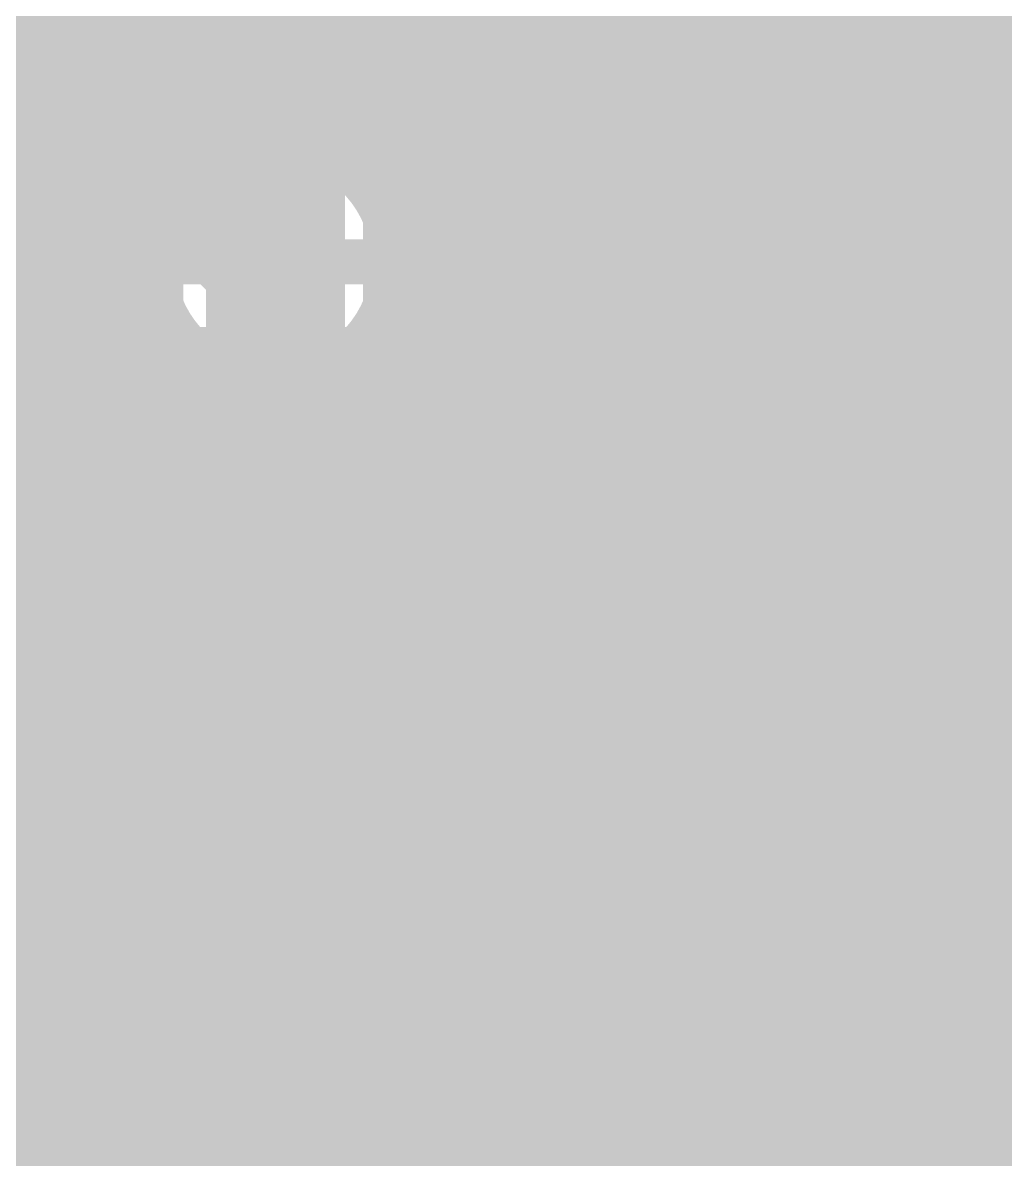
# Model space of a CAD drawing. Extents: x -7 to 100, y -42 to 30.
# Drawn here: x 21.44 to 27, y 10.17 to 16.59 of the extents above; entities that cross this region are included whole.
import ezdxf

# ---------------------------------------------------------------- set-up
doc = ezdxf.new("R2010")
doc.units = 0
doc.header["$MEASUREMENT"] = 0
doc.layers.get('0').update_dxf_attribs({"linetype": 'CONTINUOUS'})
for name, color, linetype in [('22-315-0_BOT', 7, 'CONTINUOUS'), ('22-315-0_DRD', 7, 'CONTINUOUS'), ('22-315-0_GND', 6, 'CONTINUOUS'), ('22-315-0_IN1', 4, 'CONTINUOUS'), ('22-315-0_SMB', 3, 'CONTINUOUS'), ('22-315-0_SMT', 5, 'CONTINUOUS'), ('22-315-0_SPB', 10, 'CONTINUOUS'), ('22-315-0_SPT', 14, 'CONTINUOUS'), ('22-315-0_SSB', 9, 'CONTINUOUS'), ('22-315-0_SST', 12, 'CONTINUOUS'), ('22-315-0_TOP', 11, 'CONTINUOUS'), ('THRUHOLE_TAP', 15, 'CONTINUOUS')]:
    doc.layers.add(name, color=color, linetype=linetype)

# ---------------------------------------------------------------- blocks, each defined once
blk = doc.blocks.new('RECTANGLE_8')
blk.add_solid([(0.4826, 0.4064), (0.4826, -0.4064), (-0.4826, 0.4064), (-0.4826, -0.4064)])
blk = doc.blocks.new('ROUND_56')
at = {"const_width": 0.35052}
blk.add_lwpolyline([(-0.17526, 0, 1), (0.17526, 0, 1)], format="xyb", close=True, dxfattribs=at)
blk = doc.blocks.new('ROUND_62')
at = {"const_width": 0.35052}
blk.add_lwpolyline([(-0.17526, 0, 1), (0.17526, 0, 1)], format="xyb", close=True, dxfattribs=at)
blk = doc.blocks.new('ROUND_65')
at = {"const_width": 0.35052}
blk.add_lwpolyline([(-0.17526, 0, 1), (0.17526, 0, 1)], format="xyb", close=True, dxfattribs=at)
blk = doc.blocks.new('ROUND_80')
at = {"const_width": 0.0635}
blk.add_lwpolyline([(-0.03175, 0, 1), (0.03175, 0, 1)], format="xyb", close=True, dxfattribs=at)
blk = doc.blocks.new('RECTANGLE_6')
blk.add_solid([(1.12522, 1.14935), (1.12522, -1.14935), (-1.12522, 1.14935), (-1.12522, -1.14935)])
blk = doc.blocks.new('ROUND_28')
at = {"const_width": 0.23749}
blk.add_lwpolyline([(-0.118744, 0, 1), (0.118744, 0, 1)], format="xyb", close=True, dxfattribs=at)
blk = doc.blocks.new('ROUND_83')
at = {"const_width": 0.10033}
blk.add_lwpolyline([(-0.050164, 0, 1), (0.050164, 0, 1)], format="xyb", close=True, dxfattribs=at)

msp = doc.modelspace()

# ---------------------------------------------------------------- linework, layer by layer
at = {"layer": '22-315-0_BOT'}
for points, const_width in [([(20.955, 12.7762), (20.955, 15.621), (25.019, 19.685), (25.527, 19.685)], 0.635), ([(26.4922, 19.79676), (26.4922, 1.0922)], 0.254), ([(26.7208, 19.56816), (26.7208, 1.0922)], 0.254), ([(25.05964, 18.8468), (21.5773, 15.36192)], 0.254), ([(25.1206, 18.8468), (25.1206, 14.36624)], 0.254), ([(25.3492, 18.8468), (25.3492, 14.05636)], 0.254), ([(25.5778, 18.8468), (25.5778, 5.3848)], 0.254), ([(25.8064, 18.8468), (25.8064, 5.3848)], 0.254), ([(26.035, 18.8468), (26.035, 5.3848)], 0.254), ([(26.2636, 18.8468), (26.2636, 5.3848)], 0.254), ([(24.892, 18.67662), (24.892, 14.58976)], 0.254), ([(24.6634, 18.44802), (24.6634, 14.69898)], 0.254), ([(24.4348, 18.21942), (24.4348, 14.7193)], 0.254), ([(24.2062, 17.99082), (24.2062, 14.7193)], 0.254), ([(26.9494, 17.8308), (26.9494, 1.0922)], 0.254), ([(23.9776, 17.76222), (23.9776, 14.7193)], 0.254), ([(23.749, 17.53362), (23.749, 14.7193)], 0.254), ([(23.5204, 17.30502), (23.5204, 15.42542)], 0.254), ([(23.2918, 17.07642), (23.2918, 15.7734)], 0.254), ([(23.0632, 16.84782), (23.0632, 15.89532)], 0.254), ([(29.8577, 16.6116), (22.82444, 16.6116)], 0.254), ([(22.8346, 16.61922), (22.8346, 15.9258)], 0.254), ([(29.8577, 16.383), (22.59584, 16.383)], 0.254), ([(22.606, 16.39062), (22.606, 15.87754)], 0.254), ([(29.8577, 16.1544), (22.36724, 16.1544)], 0.254), ([(22.3774, 16.16202), (22.3774, 15.72768)], 0.254), ([(22.1488, 15.93342), (22.1488, 14.7828)], 0.254), ([(29.8577, 15.9258), (22.13864, 15.9258)], 0.254), ([(22.34946, 15.6972), (21.91004, 15.6972)], 0.254), ([(21.9202, 15.70482), (21.9202, 10.8204)], 0.254), ([(29.8577, 15.6972), (23.37054, 15.6972)], 0.254), ([(22.86, 14.0462), (22.86, 15.24)], 0.762), ([(22.2123, 15.4686), (21.68144, 15.4686)], 0.254), ([(21.6916, 15.47622), (21.6916, 13.5128)], 0.254), ([(29.8577, 15.4686), (23.50516, 15.4686)], 0.254), ([(21.5773, 15.36192), (21.5773, 13.5128)], 0.254), ([(22.1742, 15.24), (21.5773, 15.24)], 0.254), ([(22.1742, 15.24), (22.1742, 14.7828)], 0.254), ([(29.8577, 15.24), (23.5458, 15.24)], 0.254), ([(23.5458, 15.24), (23.5458, 14.7828)], 0.254), ([(22.1742, 15.0114), (21.5773, 15.0114)], 0.254), ([(29.8577, 15.0114), (23.5458, 15.0114)], 0.254), ([(22.1742, 14.7828), (21.5773, 14.7828)], 0.254), ([(22.0472, 14.7828), (22.0472, 13.3604)], 0.254), ([(22.1742, 14.7828), (22.0472, 14.7828)], 0.254), ([(29.8577, 14.7828), (23.5458, 14.7828)], 0.254), ([(23.6728, 14.7828), (23.5458, 14.7828)], 0.254), ([(23.6728, 14.7828), (23.6728, 14.7193)], 0.254), ([(24.511, 14.7193), (23.6728, 14.7193)], 0.254), ([(22.0472, 14.5542), (21.5773, 14.5542)], 0.254), ([(29.8577, 14.5542), (24.93264, 14.5542)], 0.254), ([(24.95042, 14.53642), (25.19934, 14.2875)], 0.254), ([(22.0472, 14.3256), (21.5773, 14.3256)], 0.254), ([(24.765, 12.7762), (24.765, 13.843), (24.511, 14.097), (22.9108, 14.097), (22.86, 14.0462)], 0.635), ([(29.8577, 14.3256), (25.16124, 14.3256)], 0.254), ([(22.0472, 14.097), (21.5773, 14.097)], 0.254), ([(29.8577, 14.097), (25.33142, 14.097)], 0.254), ([(22.0472, 13.8684), (21.5773, 13.8684)], 0.254), ([(29.8577, 13.8684), (25.3873, 13.8684)], 0.254), ([(25.3873, 13.843), (25.3873, 13.5128)], 0.254), ([(22.0472, 13.6398), (21.5773, 13.6398)], 0.254), ([(29.91104, 13.6398), (25.3873, 13.6398)], 0.254), ([(21.7678, 13.5128), (21.5773, 13.5128)], 0.254), ([(21.7678, 13.5128), (21.7678, 12.0904)], 0.254), ([(25.5778, 13.5128), (25.3873, 13.5128)], 0.254), ([(25.5778, 13.5128), (25.5778, 12.0904)], 0.254), ([(23.9522, 13.4747), (23.6728, 13.4747)], 0.254), ([(23.6728, 13.4747), (23.6728, 13.3604)], 0.254), ([(23.749, 13.4747), (23.749, 11.11504)], 0.254), ([(23.9522, 13.4747), (23.9522, 12.0904)], 0.254), ([(22.0472, 13.4112), (21.7678, 13.4112)], 0.254), ([(23.9522, 13.4112), (23.6728, 13.4112)], 0.254), ([(30.0863, 13.4112), (25.5778, 13.4112)], 0.254), ([(22.0472, 13.3604), (22.0472, 13.3096)], 0.254), ([(22.0472, 13.3096), (22.0472, 11.8872)], 0.254), ([(23.6728, 13.3604), (23.6728, 13.3096)], 0.254), ([(23.6728, 13.3096), (23.6728, 11.8872)], 0.254), ([(22.0472, 13.1826), (21.7678, 13.1826)], 0.254), ([(23.9522, 13.1826), (23.6728, 13.1826)], 0.254), ([(32.8422, 13.1826), (25.5778, 13.1826)], 0.254), ([(22.0472, 12.954), (21.7678, 12.954)], 0.254), ([(23.9522, 12.954), (23.6728, 12.954)], 0.254), ([(37.73932, 12.954), (25.5778, 12.954)], 0.254), ([(22.0472, 12.7254), (21.7678, 12.7254)], 0.254), ([(23.9522, 12.7254), (23.6728, 12.7254)], 0.254), ([(37.73932, 12.7254), (25.5778, 12.7254)], 0.254), ([(22.0472, 12.6238), (22.86, 12.6238)], 0.254), ([(22.86, 11.8872), (22.86, 12.6238)], 0.254), ([(23.6728, 12.6238), (22.86, 12.6238)], 0.254), ([(22.86, 12.6238), (22.86, 11.811), (23.368, 11.303)], 0.2032), ([(23.368, 11.303), (22.86, 11.811), (22.86, 12.6238)], 0.2032), ([(22.0472, 12.4968), (21.7678, 12.4968)], 0.254), ([(23.9522, 12.4968), (23.6728, 12.4968)], 0.254), ([(37.73932, 12.4968), (25.5778, 12.4968)], 0.254), ([(22.0472, 12.2682), (21.7678, 12.2682)], 0.254), ([(23.9522, 12.2682), (23.6728, 12.2682)], 0.254), ([(37.73932, 12.2682), (25.5778, 12.2682)], 0.254), ([(21.7678, 12.0904), (21.7678, 12.0396)], 0.254), ([(23.9522, 12.0904), (23.9522, 12.0396)], 0.254), ([(21.7678, 12.0396), (21.7678, 10.8204)], 0.254), ([(22.0472, 12.0396), (21.7678, 12.0396)], 0.254), ([(23.9522, 12.0396), (23.6728, 12.0396)], 0.254), ([(23.9522, 12.0396), (23.9522, 11.31824)], 0.254), ([(25.5778, 12.0396), (25.5778, 10.6172)], 0.254), ([(37.73932, 12.0396), (25.5778, 12.0396)], 0.254), ([(23.6728, 11.8872), (22.0472, 11.8872)], 0.254), ([(22.1488, 11.8872), (22.1488, 10.8204)], 0.254), ([(22.3774, 11.8872), (22.3774, 10.8204)], 0.254), ([(22.606, 11.8872), (22.606, 10.8204)], 0.254), ([(22.8346, 11.8872), (22.8346, 10.8204)], 0.254), ([(23.0632, 11.8872), (23.0632, 10.8204)], 0.254), ([(23.2918, 11.8872), (23.2918, 10.8204)], 0.254), ([(23.5204, 11.8872), (23.5204, 10.88644)], 0.254), ([(23.9522, 11.811), (21.7678, 11.811)], 0.254), ([(34.1122, 11.811), (25.5778, 11.811)], 0.254), ([(23.9522, 11.5824), (21.7678, 11.5824)], 0.254), ([(34.1122, 11.5824), (25.5778, 11.5824)], 0.254), ([(24.765, 11.3538), (24.5618, 11.3538), (23.622, 10.414), (21.463, 10.414), (20.955, 10.922), (20.955, 11.3538)], 0.2032), ([(23.9522, 11.3538), (21.7678, 11.3538)], 0.254), ([(23.9522, 11.31824), (23.45436, 10.8204)], 0.254), ([(34.1122, 11.3538), (25.5778, 11.3538)], 0.254), ([(23.75916, 11.1252), (21.7678, 11.1252)], 0.254), ([(34.1122, 11.1252), (25.5778, 11.1252)], 0.254), ([(23.53056, 10.8966), (21.7678, 10.8966)], 0.254), ([(34.1122, 10.8966), (25.5778, 10.8966)], 0.254), ([(23.45436, 10.8204), (21.7678, 10.8204)], 0.254), ([(34.1122, 10.668), (25.5778, 10.668)], 0.254), ([(24.39924, 10.6172), (23.9141, 10.12952)], 0.254), ([(25.5778, 10.6172), (24.39924, 10.6172)], 0.254), ([(24.4348, 10.6172), (24.4348, 1.0922)], 0.254), ([(24.6634, 10.6172), (24.6634, 1.0922)], 0.254), ([(24.892, 10.6172), (24.892, 5.3848)], 0.254), ([(25.1206, 10.6172), (25.1206, 5.3848)], 0.254), ([(25.3492, 10.6172), (25.3492, 5.3848)], 0.254), ([(24.2062, 10.42416), (24.2062, 9.779)], 0.254), ([(34.1122, 10.4394), (24.22144, 10.4394)], 0.254), ([(23.9776, 10.19556), (23.9776, 9.8298)], 0.254), ([(34.1122, 10.2108), (23.99284, 10.2108)], 0.254)]:
    msp.add_lwpolyline(points, dxfattribs=dict(at, const_width=const_width))
at = {"layer": '22-315-0_BOT', "const_width": 0.254}
for points in [[(22.86, 15.9258, 0.4142136), (22.1742, 15.24)], [(23.5458, 15.24, 0.4142136), (22.86, 15.9258)], [(24.95042, 14.53642, 0.1989124), (24.511, 14.71843)], [(24.95042, 14.53642, 0.1989124), (24.511, 14.71843)], [(25.3873, 13.843, 0.1989124), (25.20503, 14.28303)], [(21.17598, 10.12698, 0.1989124), (21.463, 10.00809)], [(23.622, 10.0076, 0.1989115), (23.90937, 10.12663)], [(23.622, 10.0076, 0.1989115), (23.90937, 10.12663)]]:
    msp.add_lwpolyline(points, format="xyb", dxfattribs=at)
at = {"layer": '22-315-0_DRD', "const_width": 0.254}
for points in [[(22.225, 15.875), (22.225, 14.605)], [(23.495, 15.875), (22.225, 15.875)], [(22.86, 15.875), (22.86, 14.605)], [(23.495, 14.605), (23.495, 15.875)], [(23.495, 15.24), (22.225, 15.24)], [(22.225, 14.605), (23.495, 14.605)], [(22.733, 11.938), (22.733, 10.668)], [(24.003, 11.938), (22.733, 11.938)], [(22.733, 11.938), (22.733, 10.668)], [(24.003, 11.938), (22.733, 11.938)], [(23.368, 11.938), (23.368, 10.668)], [(23.368, 11.938), (23.368, 10.668)], [(24.003, 10.668), (24.003, 11.938)], [(24.003, 10.668), (24.003, 11.938)], [(24.003, 11.303), (22.733, 11.303)], [(24.003, 11.303), (22.733, 11.303)], [(22.733, 10.668), (24.003, 10.668)], [(22.733, 10.668), (24.003, 10.668)]]:
    msp.add_lwpolyline(points, dxfattribs=at)
at = {"layer": '22-315-0_IN1', "const_width": 0.254}
for points in [[(21.463, 29.337), (21.463, 7.56412)], [(21.6916, 29.337), (21.6916, 5.62102)], [(21.9202, 29.337), (21.9202, 5.98678)], [(22.1488, 29.337), (22.1488, 6.1087)], [(22.3774, 29.337), (22.3774, 15.71752)], [(22.606, 29.337), (22.606, 15.86992)], [(22.8346, 29.337), (22.8346, 15.91818)], [(23.0632, 29.337), (23.0632, 15.8877)], [(23.2918, 29.337), (23.2918, 15.76578)], [(23.5204, 29.337), (23.5204, 15.40002)], [(23.749, 29.337), (23.749, 7.78002)], [(23.9776, 29.337), (23.9776, 7.69112)], [(24.2062, 29.337), (24.2062, 7.45998)], [(24.4348, 29.337), (24.4348, 0.381)], [(24.6634, 29.337), (24.6634, 0.381)], [(24.892, 29.337), (24.892, 0.381)], [(25.1206, 29.337), (25.1206, 2.28092)], [(25.3492, 29.337), (25.3492, 2.41808)], [(25.5778, 29.337), (25.5778, 2.45872)], [(25.8064, 29.337), (25.8064, 2.41808)], [(26.035, 29.337), (26.035, 2.28092)], [(26.2636, 29.337), (26.2636, 0.381)], [(26.4922, 29.337), (26.4922, 0.381)], [(26.7208, 29.337), (26.7208, 0.381)], [(26.9494, 29.337), (26.9494, 0.381)], [(28.6512, 16.6116), (20.03552, 16.6116)], [(28.6512, 16.383), (20.18792, 16.383)], [(28.6512, 16.1544), (20.23618, 16.1544)], [(28.6512, 15.9258), (20.2057, 15.9258)], [(22.35708, 15.6972), (20.08378, 15.6972)], [(28.6512, 15.6972), (23.36292, 15.6972)], [(22.21992, 15.4686), (19.71802, 15.4686)], [(28.6512, 15.4686), (23.50008, 15.4686)], [(22.17928, 15.24), (-5.969, 15.24)], [(28.6512, 15.24), (23.54072, 15.24)], [(23.5204, 15.07744), (23.5204, 7.78256)], [(22.21992, 15.0114), (-5.969, 15.0114)], [(28.6512, 15.0114), (23.50008, 15.0114)], [(22.35708, 14.7828), (-5.969, 14.7828)], [(28.6512, 14.7828), (23.36292, 14.7828)], [(22.3774, 14.75994), (22.3774, 6.13918)], [(23.2918, 14.71422), (23.2918, 7.70636)], [(22.606, 14.61008), (22.606, 6.09092)], [(23.0632, 14.58976), (23.0632, 7.49808)], [(28.6512, 14.5542), (-5.969, 14.5542)], [(22.8346, 14.55928), (22.8346, 5.93852)], [(28.6512, 14.3256), (-5.969, 14.3256)], [(28.6512, 14.097), (-5.969, 14.097)], [(28.6512, 13.8684), (-5.969, 13.8684)], [(28.6512, 13.6398), (-5.969, 13.6398)], [(28.6512, 13.4112), (-5.969, 13.4112)], [(28.6512, 13.1826), (20.16252, 13.1826)], [(28.6512, 12.954), (20.31492, 12.954)], [(28.6512, 12.7254), (20.36318, 12.7254)], [(28.6512, 12.4968), (20.3327, 12.4968)], [(28.6512, 12.2682), (20.21078, 12.2682)], [(28.6512, 12.0396), (19.85772, 12.0396)], [(28.6512, 11.811), (20.12188, 11.811)], [(28.6512, 11.5824), (20.22094, 11.5824)], [(28.6512, 11.3538), (20.23364, 11.3538)], [(28.6512, 11.1252), (20.16506, 11.1252)], [(28.6512, 10.8966), (19.97964, 10.8966)], [(28.6512, 10.668), (12.05992, 10.668)], [(28.6512, 10.4394), (12.10818, 10.4394)], [(28.6512, 10.2108), (12.0777, 10.2108)]]:
    msp.add_lwpolyline(points, dxfattribs=at)
for points in [[(22.86, 15.92072, 0.4142136), (22.17928, 15.24)], [(23.54072, 15.24, 0.4142136), (22.86, 15.92072)], [(22.17928, 15.24, 0.4142136), (22.86, 14.55928)], [(22.86, 14.55928, 0.4142136), (23.54072, 15.24)]]:
    msp.add_lwpolyline(points, format="xyb", dxfattribs=at)
at = {"layer": '22-315-0_SMT', "const_width": 0.127}
for points in [[(24.3967, 16.4592, 0.4142136), (24.19858, 16.26108)], [(25.74798, 15.748, 0.2845461), (24.65578, 13.9827)], [(24.65578, 13.97, 0.2736465), (25.77338, 12.1666)], [(24.19858, 11.67892, 0.4142136), (24.3967, 11.4808)]]:
    msp.add_lwpolyline(points, format="xyb", dxfattribs=at)
for points in [[(25.77338, 16.4592), (24.40178, 16.4592), (24.3967, 16.4592)], [(24.41448, 16.4592), (24.41448, 11.4808)], [(24.52878, 16.4592), (24.52878, 11.4808)], [(24.64308, 16.4592), (24.64308, 11.4808)], [(24.75738, 16.4592), (24.75738, 14.61008)], [(24.87168, 16.4592), (24.87168, 14.88186)], [(24.98598, 16.4592), (24.98598, 15.0749)], [(25.10028, 16.4592), (25.10028, 15.22984)], [(25.21458, 16.4592), (25.21458, 15.35938)], [(25.32888, 16.4592), (25.32888, 15.46606)], [(25.44318, 16.4592), (25.44318, 15.56004)], [(25.55748, 16.4592), (25.55748, 15.63878)], [(25.67178, 16.4592), (25.67178, 15.70736)], [(25.77338, 16.4592), (25.77338, 15.7734)], [(25.77338, 16.383), (24.24176, 16.383)], [(24.30018, 16.4338), (24.30018, 11.5062)], [(25.77338, 16.2687), (24.19858, 16.2687)], [(24.19858, 16.26108), (24.19864, 16.256)], [(24.19858, 16.256), (24.19858, 11.684), (24.19858, 11.67892)], [(25.77338, 16.1544), (24.19858, 16.1544)], [(25.77338, 16.0401), (24.19858, 16.0401)], [(25.77338, 15.9258), (24.19858, 15.9258)], [(25.77338, 15.8115), (24.19858, 15.8115)], [(25.77338, 15.7734), (25.74798, 15.748)], [(25.65146, 15.6972), (24.19858, 15.6972)], [(25.47366, 15.5829), (24.19858, 15.5829)], [(25.32888, 15.4686), (24.19858, 15.4686)], [(25.2095, 15.3543), (24.19858, 15.3543)], [(25.1079, 15.24), (24.19858, 15.24)], [(25.019, 15.1257), (24.19858, 15.1257)], [(24.9428, 15.0114), (24.19858, 15.0114)], [(24.8793, 14.8971), (24.19858, 14.8971)], [(24.82342, 14.7828), (24.19858, 14.7828)], [(24.7777, 14.6685), (24.19858, 14.6685)], [(24.7396, 14.5542), (24.19858, 14.5542)], [(24.70912, 14.4399), (24.19858, 14.4399)], [(24.68372, 14.3256), (24.19858, 14.3256)], [(24.66848, 14.2113), (24.19858, 14.2113)], [(24.65832, 14.097), (24.19858, 14.097)], [(24.65578, 13.9827), (24.19858, 13.9827)], [(24.65578, 13.9827), (24.65578, 13.97)], [(24.66086, 13.8684), (24.19858, 13.8684)], [(24.67102, 13.7541), (24.19858, 13.7541)], [(24.6888, 13.6398), (24.19858, 13.6398)], [(24.71166, 13.5255), (24.19858, 13.5255)], [(24.74468, 13.4112), (24.19858, 13.4112)], [(24.75738, 13.36802), (24.75738, 11.4808)], [(24.78278, 13.2969), (24.19858, 13.2969)], [(24.8285, 13.1826), (24.19858, 13.1826)], [(24.88184, 13.0683), (24.19858, 13.0683)], [(24.87168, 13.08862), (24.87168, 11.4808)], [(24.94534, 12.954), (24.19858, 12.954)], [(24.98598, 12.88542), (24.98598, 11.4808)], [(25.01646, 12.8397), (24.19858, 12.8397)], [(25.10028, 12.7254), (24.19858, 12.7254)], [(25.10028, 12.7254), (25.10028, 11.4808)], [(25.1968, 12.6111), (24.19858, 12.6111)], [(25.21458, 12.59332), (25.21458, 11.4808)], [(25.30856, 12.4968), (24.19858, 12.4968)], [(25.32888, 12.47902), (25.32888, 11.4808)], [(25.44064, 12.3825), (24.19858, 12.3825)], [(25.44318, 12.37996), (25.44318, 11.4808)], [(25.55748, 12.29614), (25.55748, 11.4808)], [(25.60066, 12.2682), (24.19858, 12.2682)], [(25.67178, 12.22248), (25.67178, 11.4808)], [(25.77338, 12.1539), (24.19858, 12.1539)], [(25.77338, 12.1666), (25.77338, 11.4808)], [(25.77338, 12.0396), (24.19858, 12.0396)], [(25.77338, 11.9253), (24.19858, 11.9253)], [(25.77338, 11.811), (24.19858, 11.811)], [(25.77338, 11.6967), (24.19858, 11.6967)], [(25.77338, 11.5824), (24.22398, 11.5824)], [(24.3967, 11.4808), (24.40178, 11.48086)], [(25.77338, 11.4808), (24.40178, 11.4808)]]:
    msp.add_lwpolyline(points, dxfattribs=at)
at = {"layer": '22-315-0_SPT', "const_width": 0.127}
for points in [[(24.4221, 16.4592, 0.4142136), (24.22398, 16.26108)], [(25.77338, 15.748, 0.2845461), (24.68118, 13.9827)], [(24.68118, 13.97, 0.2736465), (25.79878, 12.1666)], [(24.22398, 11.67892, 0.4142136), (24.4221, 11.4808)]]:
    msp.add_lwpolyline(points, format="xyb", dxfattribs=at)
for points in [[(25.79878, 16.4592), (24.42718, 16.4592), (24.4221, 16.4592)], [(24.43988, 16.4592), (24.43988, 11.4808)], [(24.55418, 16.4592), (24.55418, 11.4808)], [(24.66848, 16.4592), (24.66848, 11.4808)], [(24.78278, 16.4592), (24.78278, 14.61008)], [(24.89708, 16.4592), (24.89708, 14.88186)], [(25.01138, 16.4592), (25.01138, 15.0749)], [(25.12568, 16.4592), (25.12568, 15.22984)], [(25.23998, 16.4592), (25.23998, 15.35938)], [(25.35428, 16.4592), (25.35428, 15.46606)], [(25.46858, 16.4592), (25.46858, 15.56004)], [(25.58288, 16.4592), (25.58288, 15.63878)], [(25.69718, 16.4592), (25.69718, 15.70736)], [(25.79878, 16.4592), (25.79878, 15.7734)], [(25.79878, 16.383), (24.26716, 16.383)], [(24.32558, 16.4338), (24.32558, 11.5062)], [(25.79878, 16.2687), (24.22398, 16.2687)], [(24.22398, 16.26108), (24.22404, 16.256)], [(24.22398, 16.256), (24.22398, 11.684), (24.22398, 11.67892)], [(25.79878, 16.1544), (24.22398, 16.1544)], [(25.79878, 16.0401), (24.22398, 16.0401)], [(25.79878, 15.9258), (24.22398, 15.9258)], [(25.79878, 15.8115), (24.22398, 15.8115)], [(25.79878, 15.7734), (25.77338, 15.748)], [(25.67686, 15.6972), (24.22398, 15.6972)], [(25.49906, 15.5829), (24.22398, 15.5829)], [(25.35428, 15.4686), (24.22398, 15.4686)], [(25.2349, 15.3543), (24.22398, 15.3543)], [(25.1333, 15.24), (24.22398, 15.24)], [(25.0444, 15.1257), (24.22398, 15.1257)], [(24.9682, 15.0114), (24.22398, 15.0114)], [(24.9047, 14.8971), (24.22398, 14.8971)], [(24.84882, 14.7828), (24.22398, 14.7828)], [(24.8031, 14.6685), (24.22398, 14.6685)], [(24.765, 14.5542), (24.22398, 14.5542)], [(24.73452, 14.4399), (24.22398, 14.4399)], [(24.70912, 14.3256), (24.22398, 14.3256)], [(24.69388, 14.2113), (24.22398, 14.2113)], [(24.68372, 14.097), (24.22398, 14.097)], [(24.68118, 13.9827), (24.22398, 13.9827)], [(24.68118, 13.9827), (24.68118, 13.97)], [(24.68626, 13.8684), (24.22398, 13.8684)], [(24.69642, 13.7541), (24.22398, 13.7541)], [(24.7142, 13.6398), (24.22398, 13.6398)], [(24.73706, 13.5255), (24.22398, 13.5255)], [(24.77008, 13.4112), (24.22398, 13.4112)], [(24.78278, 13.36802), (24.78278, 11.4808)], [(24.80818, 13.2969), (24.22398, 13.2969)], [(24.8539, 13.1826), (24.22398, 13.1826)], [(24.90724, 13.0683), (24.22398, 13.0683)], [(24.89708, 13.08862), (24.89708, 11.4808)], [(24.97074, 12.954), (24.22398, 12.954)], [(25.01138, 12.88542), (25.01138, 11.4808)], [(25.04186, 12.8397), (24.22398, 12.8397)], [(25.12568, 12.7254), (24.22398, 12.7254)], [(25.12568, 12.7254), (25.12568, 11.4808)], [(25.2222, 12.6111), (24.22398, 12.6111)], [(25.23998, 12.59332), (25.23998, 11.4808)], [(25.33396, 12.4968), (24.22398, 12.4968)], [(25.35428, 12.47902), (25.35428, 11.4808)], [(25.46604, 12.3825), (24.22398, 12.3825)], [(25.46858, 12.37996), (25.46858, 11.4808)], [(25.58288, 12.29614), (25.58288, 11.4808)], [(25.62606, 12.2682), (24.22398, 12.2682)], [(25.69718, 12.22248), (25.69718, 11.4808)], [(25.79878, 12.1539), (24.22398, 12.1539)], [(25.79878, 12.1666), (25.79878, 11.4808)], [(25.79878, 12.0396), (24.22398, 12.0396)], [(25.79878, 11.9253), (24.22398, 11.9253)], [(25.79878, 11.811), (24.22398, 11.811)], [(25.79878, 11.6967), (24.22398, 11.6967)], [(25.79878, 11.5824), (24.24938, 11.5824)], [(24.4221, 11.4808), (24.42718, 11.48086)], [(25.79878, 11.4808), (24.42718, 11.4808)]]:
    msp.add_lwpolyline(points, dxfattribs=at)
at = {"layer": '22-315-0_SSB', "const_width": 0.1524}
for points in [[(24.7904, 14.81328), (24.7904, 15.16888), (24.62276, 15.2273), (24.45258, 15.2273), (24.2824, 15.16888), (24.2824, 14.81328), (24.45258, 14.75486), (24.62276, 14.75486), (25.2984, 14.99108)], [(21.01342, 15.14094), (21.18106, 15.19936), (21.35124, 15.19936), (21.52142, 15.14094), (21.52142, 14.78534), (21.35124, 14.72692), (21.18106, 14.72692), (21.01342, 14.78534), (21.01342, 15.14094), (20.84324, 15.19936), (20.67306, 15.19936), (20.50542, 15.14094), (20.50542, 14.78534), (20.67306, 14.72692), (20.84324, 14.72692), (21.01342, 14.78534)], [(22.0345, 11.8745), (22.0345, 14.7955), (23.6728, 14.7955), (23.6728, 11.8745), (22.0345, 11.8745)], [(24.7904, 14.2113), (24.2824, 14.3891)], [(24.7904, 13.91666), (24.7904, 14.27226), (24.96058, 14.3891), (25.13076, 14.3891), (25.2984, 14.27226), (25.2984, 13.91666), (24.2824, 13.91666)], [(21.01342, 13.88872), (21.01342, 14.24432), (21.18106, 14.36116), (21.35124, 14.36116), (21.52142, 14.24432), (21.52142, 13.88872), (20.50542, 13.88872)], [(21.7805, 13.5255), (21.7805, 10.6045), (20.1422, 10.6045), (20.1422, 13.5255), (21.7805, 13.5255)], [(23.9395, 10.6045), (23.9395, 13.5255), (25.5778, 13.5255), (25.5778, 10.6045), (23.9395, 10.6045)], [(22.7584, 11.0871), (22.7584, 11.4427), (22.59076, 11.50366), (22.42058, 11.50366), (22.2504, 11.4427), (22.2504, 11.0871), (22.42058, 11.02868), (22.59076, 11.02868), (23.2664, 11.2649)], [(22.2504, 10.66546), (22.2504, 10.4267)], [(22.2504, 10.54608), (23.2664, 10.54608), (23.09876, 10.4267)]]:
    msp.add_lwpolyline(points, dxfattribs=at)
at = {"layer": '22-315-0_SST'}
for points, const_width in [([(22.89048, 17.60474), (23.1902, 17.60474), (23.1902, 11.60526), (22.89048, 11.60526)], 0.1524), ([(23.86838, 11.1252), (29.53258, 11.1252), (29.53258, 16.764), (23.86838, 16.764), (23.86838, 11.1252)], 0.127), ([(25.6413, 16.0655), (25.6921, 16.0655), (25.6921, 16.47444), (25.08758, 16.47444), (24.1681, 15.5702), (24.1681, 14.99616), (24.61514, 14.99616), (24.6507, 15.06474), (24.68118, 15.11808), (24.77516, 15.27048), (24.81072, 15.31874), (24.92248, 15.46098), (24.96058, 15.5067), (25.00122, 15.54988), (25.0444, 15.59306), (25.08758, 15.6337), (25.13076, 15.67434), (25.17648, 15.71498), (25.26792, 15.79118), (25.31618, 15.82674), (25.51684, 15.95882), (25.57018, 15.98676), (25.62352, 16.01724), (25.67686, 16.04264), (25.654, 16.08836), (25.54478, 16.03248), (25.49144, 16.002), (25.2857, 15.86738), (25.23744, 15.83182), (25.0063, 15.62862), (24.96312, 15.58544), (24.92248, 15.53972), (24.88184, 15.494), (24.84374, 15.44574), (24.80564, 15.39748), (24.69896, 15.24762), (24.66594, 15.19682), (24.63546, 15.14348), (24.60498, 15.09014), (24.58466, 15.0495), (24.2189, 15.0495), (24.2189, 15.54734), (25.1079, 16.4211), (25.6413, 16.4211), (25.6413, 16.0655)], 0.1524), ([(25.1079, 16.4211), (28.10256, 16.4211), (28.10256, 16.47444), (25.08758, 16.47444)], 0.1524), ([(26.66746, 16.46428), (26.66746, 16.43126), (26.91384, 16.41856), (27.01036, 16.4084), (27.05608, 16.40078), (27.19832, 16.37538)], 0.1524), ([(27.29738, 16.383), (27.06116, 16.4338), (27.0129, 16.44142), (26.91638, 16.45158), (26.66746, 16.46428)], 0.1524), ([(23.1775, 15.748), (20.0025, 15.748)], 0.1524), ([(21.4757, 15.748), (21.4757, 15.4305)], 0.1524), ([(21.61286, 15.748), (21.61286, 15.4305)], 0.1524), ([(21.75002, 15.748), (21.75002, 15.4305)], 0.1524), ([(21.88718, 15.748), (21.88718, 15.4305)], 0.1524), ([(22.02434, 15.748), (22.02434, 15.4305)], 0.1524), ([(22.1615, 15.748), (22.1615, 15.4305)], 0.1524), ([(22.29866, 15.748), (22.29866, 15.4305)], 0.1524), ([(22.43582, 15.748), (22.43582, 15.4305)], 0.1524), ([(22.57298, 15.748), (22.57298, 15.4305)], 0.1524), ([(22.71014, 15.748), (22.71014, 15.4305)], 0.1524), ([(22.8473, 15.748), (22.8473, 15.4305)], 0.1524), ([(22.98446, 15.748), (22.98446, 15.4305)], 0.1524), ([(23.12162, 15.748), (23.12162, 15.4305)], 0.1524), ([(23.1775, 15.748), (23.1775, 15.4305)], 0.1524), ([(23.1775, 15.66926), (20.0025, 15.66926)], 0.1524), ([(24.2189, 15.54734), (24.2189, 12.53998), (24.1681, 12.53998), (24.1681, 15.5702)], 0.1524), ([(23.1775, 15.5321), (20.0025, 15.5321)], 0.1524), ([(23.1775, 15.4305), (20.0025, 15.4305)], 0.1524), ([(24.46274, 12.8143), (24.49322, 12.82954), (24.42972, 12.954), (24.41194, 12.99718), (24.39416, 13.04036), (24.37638, 13.08354), (24.3586, 13.12672), (24.34336, 13.1699), (24.32812, 13.21562), (24.31542, 13.26134), (24.30272, 13.30706), (24.29002, 13.35278), (24.27732, 13.3985), (24.26716, 13.44422), (24.24176, 13.58392), (24.23414, 13.63218), (24.22652, 13.68044), (24.22144, 13.7287), (24.21128, 13.97254), (24.21382, 14.10716), (24.2189, 14.19352), (24.22398, 14.23924), (24.22906, 14.28242), (24.27478, 14.53642), (24.28494, 14.57706), (24.2951, 14.62024), (24.3459, 14.7828), (24.36114, 14.8209), (24.37638, 14.86154), (24.39162, 14.89964), (24.44242, 15.01648), (24.41194, 15.02918), (24.39416, 14.99108), (24.36114, 14.91234), (24.34336, 14.87424), (24.33066, 14.8336), (24.31542, 14.79296), (24.26462, 14.62786), (24.25192, 14.58722), (24.24176, 14.54404), (24.23414, 14.50086), (24.22398, 14.45768), (24.20874, 14.37386), (24.20112, 14.32814), (24.19604, 14.28496), (24.19096, 14.24178), (24.18588, 14.19606), (24.1808, 14.10716), (24.17826, 13.97254), (24.18842, 13.72616), (24.1935, 13.67536), (24.20112, 13.6271), (24.20874, 13.57884), (24.257, 13.34262), (24.2697, 13.2969), (24.2824, 13.25118), (24.29764, 13.20546), (24.31288, 13.15974), (24.36368, 13.02766), (24.38146, 12.98448), (24.40178, 12.9413), (24.46274, 12.8143)], 0.1524), ([(25.74798, 11.9888), (25.2349, 11.47572), (24.74976, 12.05738), (24.17064, 12.53998), (24.68372, 13.05306)], 0.1524), ([(24.6761, 12.99464), (24.22144, 12.53998), (24.77516, 12.0777), (25.2349, 11.52398), (25.68956, 11.98118)], 0.1524), ([(25.33142, 12.61364), (25.30856, 12.6365), (24.74976, 12.0777), (24.77516, 12.05484), (25.33142, 12.61364)], 0.1524), ([(24.92502, 12.62634), (24.9047, 12.65174), (24.9174, 12.66444)], 0.1524), ([(24.92756, 12.6492), (24.90216, 12.62888)], 0.1524), ([(24.9174, 12.66444), (24.9047, 12.65174)], 0.1524), ([(24.1808, 12.56538), (24.1783, 12.49426)], 0.1524), ([(24.21128, 12.51458), (24.7523, 12.05484), (24.77516, 12.08024), (24.20874, 12.55268), (24.1808, 12.56538)], 0.1524), ([(24.19604, 12.53998), (24.19499, 12.49426)], 0.1524), ([(24.19604, 12.53998), (24.19858, 12.53744), (24.76246, 12.06754), (25.2349, 11.50366), (25.2349, 11.50112), (25.21966, 11.49604), (25.21204, 11.51636)], 0.1524), ([(24.21128, 12.51458), (24.21107, 12.49426)], 0.1524), ([(25.25776, 11.48588), (25.2476, 11.51128), (24.77516, 12.0777), (24.74976, 12.05738), (25.21966, 11.49604)], 0.1524), ([(25.51938, 11.7983), (25.50414, 11.77036)], 0.1524), ([(25.18918, 11.51636), (25.21203, 11.51662)], 0.1524), ([(25.18918, 11.49858), (25.23497, 11.49963)], 0.1524), ([(28.9433, 11.47318), (25.2349, 11.47318), (25.2349, 11.52398), (28.956, 11.52652)], 0.1524), ([(26.66746, 11.4808), (26.66746, 11.51636), (26.66492, 11.51636)], 0.1524), ([(25.18918, 11.48334), (25.25777, 11.48567)], 0.1524), ([(22.95652, 10.86612), (22.95652, 10.0203), (22.89556, 9.85012), (22.53996, 9.85012), (22.48154, 10.0203), (22.48154, 10.86612)], 0.1524), ([(23.79472, 10.18794), (23.31974, 10.18794), (23.55596, 10.86612), (23.67534, 10.86612), (23.67534, 9.85012)], 0.1524)]:
    msp.add_lwpolyline(points, dxfattribs=dict(at, const_width=const_width))
at = {"layer": '22-315-0_SST', "const_width": 0.1524}
for points in [[(26.66746, 16.19504, 0.4142136), (24.44496, 13.97254)], [(28.02636, 15.73022, 0.1660348), (26.66746, 16.19426)], [(26.66746, 16.16202, 0.4142136), (24.48052, 13.97508)], [(27.9781, 15.72514, 0.1620988), (26.66746, 16.16151)], [(24.4475, 13.97254, 0.165982), (24.91089, 12.61508)], [(24.48052, 13.97508, 0.1620989), (24.91699, 12.66413)], [(26.66746, 11.75258, 0.4142136), (28.88742, 13.97254)], [(26.67, 11.7856, 0.4142136), (28.85694, 13.97254)], [(24.68372, 13.05306, 0.0547599), (24.92732, 12.64902)], [(24.6761, 12.99464, 0.0490986), (24.90212, 12.62885)], [(25.11044, 12.73048, 0.1810777), (24.90358, 12.65303)], [(25.11044, 12.73048, 0.166419), (24.91742, 12.66441)], [(25.4254, 12.41552, 0.4142136), (25.11044, 12.73048)], [(25.11044, 12.69746, 0.1956263), (24.91184, 12.61667)], [(25.11044, 12.69746, 0.1823287), (24.92424, 12.62723)], [(25.39238, 12.41552, 0.4142136), (25.11044, 12.69746)], [(25.39238, 12.41298, 0.4142136), (25.11044, 12.69492)], [(24.17826, 12.49426, 0.4142136), (25.18918, 11.48334)], [(24.19604, 12.49426, 0.4142136), (25.18918, 11.50112)], [(24.21128, 12.49426, 0.4142136), (25.18918, 11.51636)], [(25.3111, 12.21486, 0.1989124), (25.39422, 12.41552)], [(25.3111, 12.21486, 0.1972575), (25.39242, 12.41298)], [(25.35936, 12.22248, 0.1664185), (25.42544, 12.41552)], [(25.35936, 12.22248, 0.1664185), (25.42544, 12.41552)], [(25.3111, 12.21486, 0.0501327), (25.68907, 11.98017)], [(25.3111, 12.21486, 0.1658023), (26.66746, 11.75237)], [(25.35936, 12.22248, 0.0518212), (25.74878, 11.99054)], [(25.35936, 12.22248, 0.1620988), (26.67, 11.78611)], [(25.50414, 11.77036, 0.1222351), (26.66492, 11.48228)], [(25.51938, 11.7983, 0.1220701), (26.66492, 11.5144)]]:
    msp.add_lwpolyline(points, format="xyb", dxfattribs=at)
at = {"layer": '22-315-0_TOP'}
for points, const_width in [([(22.86, 15.24), (21.59, 16.51), (21.59, 17.05356)], 0.762), ([(24.42718, 13.97), (24.42718, 16.33982), (23.7109, 17.05356), (21.59, 17.05356)], 0.762), ([(25.908, 16.51), (24.13, 16.51), (24.13, 11.43)], 0.127), ([(24.2443, 16.51), (24.2443, 11.43)], 0.127), ([(24.3586, 16.51), (24.3586, 11.43)], 0.127), ([(24.4729, 16.51), (24.4729, 11.43)], 0.127), ([(24.5872, 16.51), (24.5872, 11.43)], 0.127), ([(24.7015, 16.51), (24.7015, 11.43)], 0.127), ([(24.8158, 16.51), (24.8158, 11.43)], 0.127), ([(24.9301, 16.51), (24.9301, 11.43)], 0.127), ([(25.0444, 16.51), (25.0444, 11.43)], 0.127), ([(25.1587, 16.51), (25.1587, 11.43)], 0.127), ([(25.273, 16.51), (25.273, 11.43)], 0.127), ([(25.3873, 16.51), (25.3873, 11.43)], 0.127), ([(25.5016, 16.51), (25.5016, 11.43)], 0.127), ([(25.6159, 16.51), (25.6159, 11.43)], 0.127), ([(25.7302, 16.51), (25.7302, 11.43)], 0.127), ([(25.8445, 16.51), (25.8445, 11.43)], 0.127), ([(25.908, 16.51), (25.908, 11.43)], 0.127), ([(25.908, 16.4592), (24.13, 16.4592)], 0.127), ([(23.09622, 16.29156), (23.09622, 16.08074)], 0.254), ([(23.39594, 16.29156), (23.09622, 16.29156)], 0.254), ([(23.26132, 16.29156), (23.26132, 15.91564)], 0.254), ([(23.39594, 16.29156), (23.622, 16.0655)], 0.254), ([(25.908, 16.3449), (24.13, 16.3449)], 0.127), ([(23.48992, 16.19758), (23.48992, 15.66926)], 0.254), ([(23.5331, 16.1544), (23.09622, 16.1544)], 0.254), ([(25.908, 16.2306), (24.13, 16.2306)], 0.127), ([(23.09622, 16.08074), (23.39848, 15.77848)], 0.254), ([(23.622, 16.0655), (23.622, 10.922)], 0.254), ([(25.908, 16.1163), (24.13, 16.1163)], 0.127), ([(25.908, 16.002), (24.13, 16.002)], 0.127), ([(23.622, 15.9258), (23.25116, 15.9258)], 0.254), ([(25.908, 15.8877), (24.13, 15.8877)], 0.127), ([(23.622, 15.6972), (23.4696, 15.6972)], 0.254), ([(25.908, 15.7734), (24.13, 15.7734)], 0.127), ([(25.908, 15.6591), (24.13, 15.6591)], 0.127), ([(21.49856, 15.52448), (20.0914, 15.52448)], 0.254), ([(21.43252, 15.52448), (21.43252, 10.6045)], 0.254), ([(21.49856, 15.52448), (22.32152, 14.70152)], 0.254), ([(21.55444, 15.4686), (20.0914, 15.4686)], 0.254), ([(23.622, 15.4686), (23.58644, 15.4686)], 0.254), ([(25.908, 15.5448), (24.13, 15.5448)], 0.127), ([(21.66112, 15.36192), (21.66112, 10.6045)], 0.254), ([(25.908, 15.4305), (24.13, 15.4305)], 0.127), ([(21.78304, 15.24), (20.0914, 15.24)], 0.254), ([(25.908, 15.3162), (24.13, 15.3162)], 0.127), ([(21.88972, 15.13332), (21.88972, 10.6045)], 0.254), ([(25.908, 15.2019), (24.13, 15.2019)], 0.127), ([(22.01164, 15.0114), (20.0914, 15.0114)], 0.254), ([(23.622, 15.0114), (23.58644, 15.0114)], 0.254), ([(25.908, 15.0876), (24.13, 15.0876)], 0.127), ([(22.11832, 14.90472), (22.11832, 10.6045)], 0.254), ([(25.908, 14.9733), (24.13, 14.9733)], 0.127), ([(22.24024, 14.7828), (20.0914, 14.7828)], 0.254), ([(23.622, 14.7828), (23.4696, 14.7828)], 0.254), ([(23.48992, 14.81074), (23.48992, 10.6045)], 0.254), ([(25.908, 14.859), (24.13, 14.859)], 0.127), ([(22.34692, 14.67612), (22.34692, 10.6045)], 0.254), ([(25.908, 14.7447), (24.13, 14.7447)], 0.127), ([(23.26132, 14.5923), (23.26132, 10.6045)], 0.254), ([(22.52726, 14.5542), (20.08886, 14.5542)], 0.254), ([(22.57552, 14.53388), (22.57552, 10.6045)], 0.254), ([(23.622, 14.5542), (23.19274, 14.5542)], 0.254), ([(25.908, 14.6304), (24.13, 14.6304)], 0.127), ([(22.80412, 14.48054), (22.80412, 10.6045)], 0.254), ([(23.03272, 14.49832), (23.03272, 10.6045)], 0.254), ([(25.908, 14.5161), (24.13, 14.5161)], 0.127), ([(25.908, 14.4018), (24.13, 14.4018)], 0.127), ([(23.622, 14.3256), (20.01266, 14.3256)], 0.254), ([(25.908, 14.2875), (24.13, 14.2875)], 0.127), ([(23.622, 14.097), (19.80438, 14.097)], 0.254), ([(25.908, 14.1732), (24.13, 14.1732)], 0.127), ([(25.908, 14.0589), (24.13, 14.0589)], 0.127), ([(25.908, 13.9446), (24.13, 13.9446)], 0.127), ([(23.622, 13.8684), (19.57578, 13.8684)], 0.254), ([(25.908, 13.8303), (24.13, 13.8303)], 0.127), ([(23.622, 13.6398), (19.3548, 13.6398)], 0.254), ([(25.908, 13.716), (24.13, 13.716)], 0.127), ([(25.908, 13.6017), (24.13, 13.6017)], 0.127), ([(23.622, 13.4112), (19.85264, 13.4112)], 0.254), ([(25.908, 13.4874), (24.13, 13.4874)], 0.127), ([(25.908, 13.3731), (24.13, 13.3731)], 0.127), ([(23.622, 13.1826), (20.23364, 13.1826)], 0.254), ([(25.908, 13.2588), (24.13, 13.2588)], 0.127), ([(25.908, 13.1445), (24.13, 13.1445)], 0.127), ([(23.622, 12.954), (20.3708, 12.954)], 0.254), ([(25.908, 13.0302), (24.13, 13.0302)], 0.127), ([(25.908, 12.9159), (24.13, 12.9159)], 0.127), ([(23.622, 12.7254), (20.41398, 12.7254)], 0.254), ([(25.908, 12.8016), (24.13, 12.8016)], 0.127), ([(25.908, 12.6873), (24.13, 12.6873)], 0.127), ([(23.622, 12.4968), (20.38604, 12.4968)], 0.254), ([(25.908, 12.573), (24.13, 12.573)], 0.127), ([(25.908, 12.4587), (24.13, 12.4587)], 0.127), ([(21.59, 12.1539), (22.13356, 12.1539), (22.3012, 12.319), (22.352, 12.319), (23.368, 11.303)], 0.2032), ([(25.908, 12.3444), (24.13, 12.3444)], 0.127), ([(23.622, 12.2682), (20.27428, 12.2682)], 0.254), ([(25.908, 12.2301), (24.13, 12.2301)], 0.127), ([(23.622, 12.0396), (19.99742, 12.0396)], 0.254), ([(25.908, 12.1158), (24.13, 12.1158)], 0.127), ([(25.908, 12.0015), (24.13, 12.0015)], 0.127), ([(25.908, 11.8872), (24.13, 11.8872)], 0.127), ([(23.622, 11.811), (20.1803, 11.811)], 0.254), ([(25.908, 11.7729), (24.13, 11.7729)], 0.127), ([(23.622, 11.5824), (20.27174, 11.5824)], 0.254), ([(25.908, 11.6586), (24.13, 11.6586)], 0.127), ([(25.908, 11.5443), (24.13, 11.5443)], 0.127), ([(23.622, 11.3538), (20.28444, 11.3538)], 0.254), ([(25.908, 11.43), (24.13, 11.43)], 0.127), ([(23.622, 11.1252), (20.22094, 11.1252)], 0.254), ([(23.876, 10.922), (23.622, 10.922)], 0.254), ([(23.71852, 10.922), (23.71852, 10.6045)], 0.254), ([(29.718, 10.922), (23.876, 10.922)], 0.254), ([(23.94712, 10.922), (23.94712, 10.6045)], 0.254), ([(24.17572, 10.922), (24.17572, 10.6045)], 0.254), ([(24.40432, 10.922), (24.40432, 10.6045)], 0.254), ([(24.63292, 10.922), (24.63292, 10.6045)], 0.254), ([(24.86152, 10.922), (24.86152, 10.6045)], 0.254), ([(25.09012, 10.922), (25.09012, 10.57656)], 0.254), ([(25.31872, 10.922), (25.31872, 10.45972)], 0.254), ([(25.54732, 10.922), (25.54732, 10.33018)], 0.254), ([(25.77592, 10.922), (25.77592, 10.33018)], 0.254), ([(26.00452, 10.922), (26.00452, 10.33018)], 0.254), ([(26.23312, 10.922), (26.23312, 10.33018)], 0.254), ([(26.46172, 10.922), (26.46172, 10.33018)], 0.254), ([(26.69032, 10.922), (26.69032, 10.33018)], 0.254), ([(26.91892, 10.922), (26.91892, 10.33018)], 0.254), ([(34.58464, 10.8966), (20.05584, 10.8966)], 0.254), ([(30.69336, 10.668), (17.24406, 10.668)], 0.254), ([(26.035, 8.79856), (25.9969, 8.79856), (24.892, 9.906), (17.018, 9.906), (16.51, 10.414), (11.43, 10.414)], 0.635), ([(24.892, 10.6045), (17.30756, 10.6045)], 0.254), ([(30.44444, 10.4394), (25.34158, 10.4394)], 0.254), ([(25.38476, 10.39876), (25.45588, 10.33018)], 0.254), ([(27.54122, 10.33018), (25.45588, 10.33018)], 0.254)]:
    msp.add_lwpolyline(points, dxfattribs=dict(at, const_width=const_width))
at = {"layer": '22-315-0_TOP', "const_width": 0.254}
for points in [[(23.622, 15.24, 0.1989124), (23.39882, 15.77882)], [(22.86, 14.478, 0.4142136), (23.622, 15.24)], [(22.32152, 14.70152, 0.1989124), (22.86, 14.47848)], [(25.38476, 10.39876, 0.1989124), (24.892, 10.60287)], [(25.38476, 10.39876, 0.1989124), (24.892, 10.60287)]]:
    msp.add_lwpolyline(points, format="xyb", dxfattribs=at)

# ---------------------------------------------------------------- block references
at = {"layer": '22-315-0_BOT'}
for name, p in [('ROUND_56', (22.86, 15.24)), ('RECTANGLE_8', (22.86, 14.0462)), ('RECTANGLE_8', (24.765, 12.7762)), ('RECTANGLE_8', (22.86, 12.6238)), ('RECTANGLE_8', (24.765, 11.3538)), ('ROUND_62', (23.368, 11.303))]:
    msp.add_blockref(name, p, dxfattribs=at)
at = {"layer": '22-315-0_GND'}
for name, p in [('ROUND_65', (22.86, 15.24)), ('ROUND_80', (23.368, 11.303))]:
    msp.add_blockref(name, p, dxfattribs=at)
at = {"layer": '22-315-0_IN1'}
for name, p in [('ROUND_65', (22.86, 15.24)), ('ROUND_62', (23.368, 11.303))]:
    msp.add_blockref(name, p, dxfattribs=at)
at = {"layer": '22-315-0_SMB'}
for p in [(22.86, 14.0462), (24.765, 12.7762), (22.86, 12.6238), (24.765, 11.3538)]:
    msp.add_blockref('RECTANGLE_8', p, dxfattribs=at)
at = {"layer": '22-315-0_SMT'}
for p in [(21.59, 17.05356), (21.59, 12.1539)]:
    msp.add_blockref('RECTANGLE_6', p, dxfattribs=at)
at = {"layer": '22-315-0_SPB'}
for p in [(22.86, 14.0462), (24.765, 12.7762), (22.86, 12.6238), (24.765, 11.3538)]:
    msp.add_blockref('RECTANGLE_8', p, dxfattribs=at)
at = {"layer": '22-315-0_SPT'}
for p in [(21.59, 17.05356), (21.59, 12.1539)]:
    msp.add_blockref('RECTANGLE_6', p, dxfattribs=at)
at = {"layer": '22-315-0_TOP'}
for name, p in [('RECTANGLE_6', (21.59, 17.05356)), ('ROUND_56', (22.86, 15.24)), ('ROUND_28', (24.42718, 13.97)), ('RECTANGLE_6', (21.59, 12.1539)), ('ROUND_62', (23.368, 11.303))]:
    msp.add_blockref(name, p, dxfattribs=at)
at = {"layer": 'THRUHOLE_TAP'}
for p in [(22.86, 15.24), (23.368, 11.303)]:
    msp.add_blockref('ROUND_83', p, dxfattribs=at)

doc.saveas('drawing.dxf')
